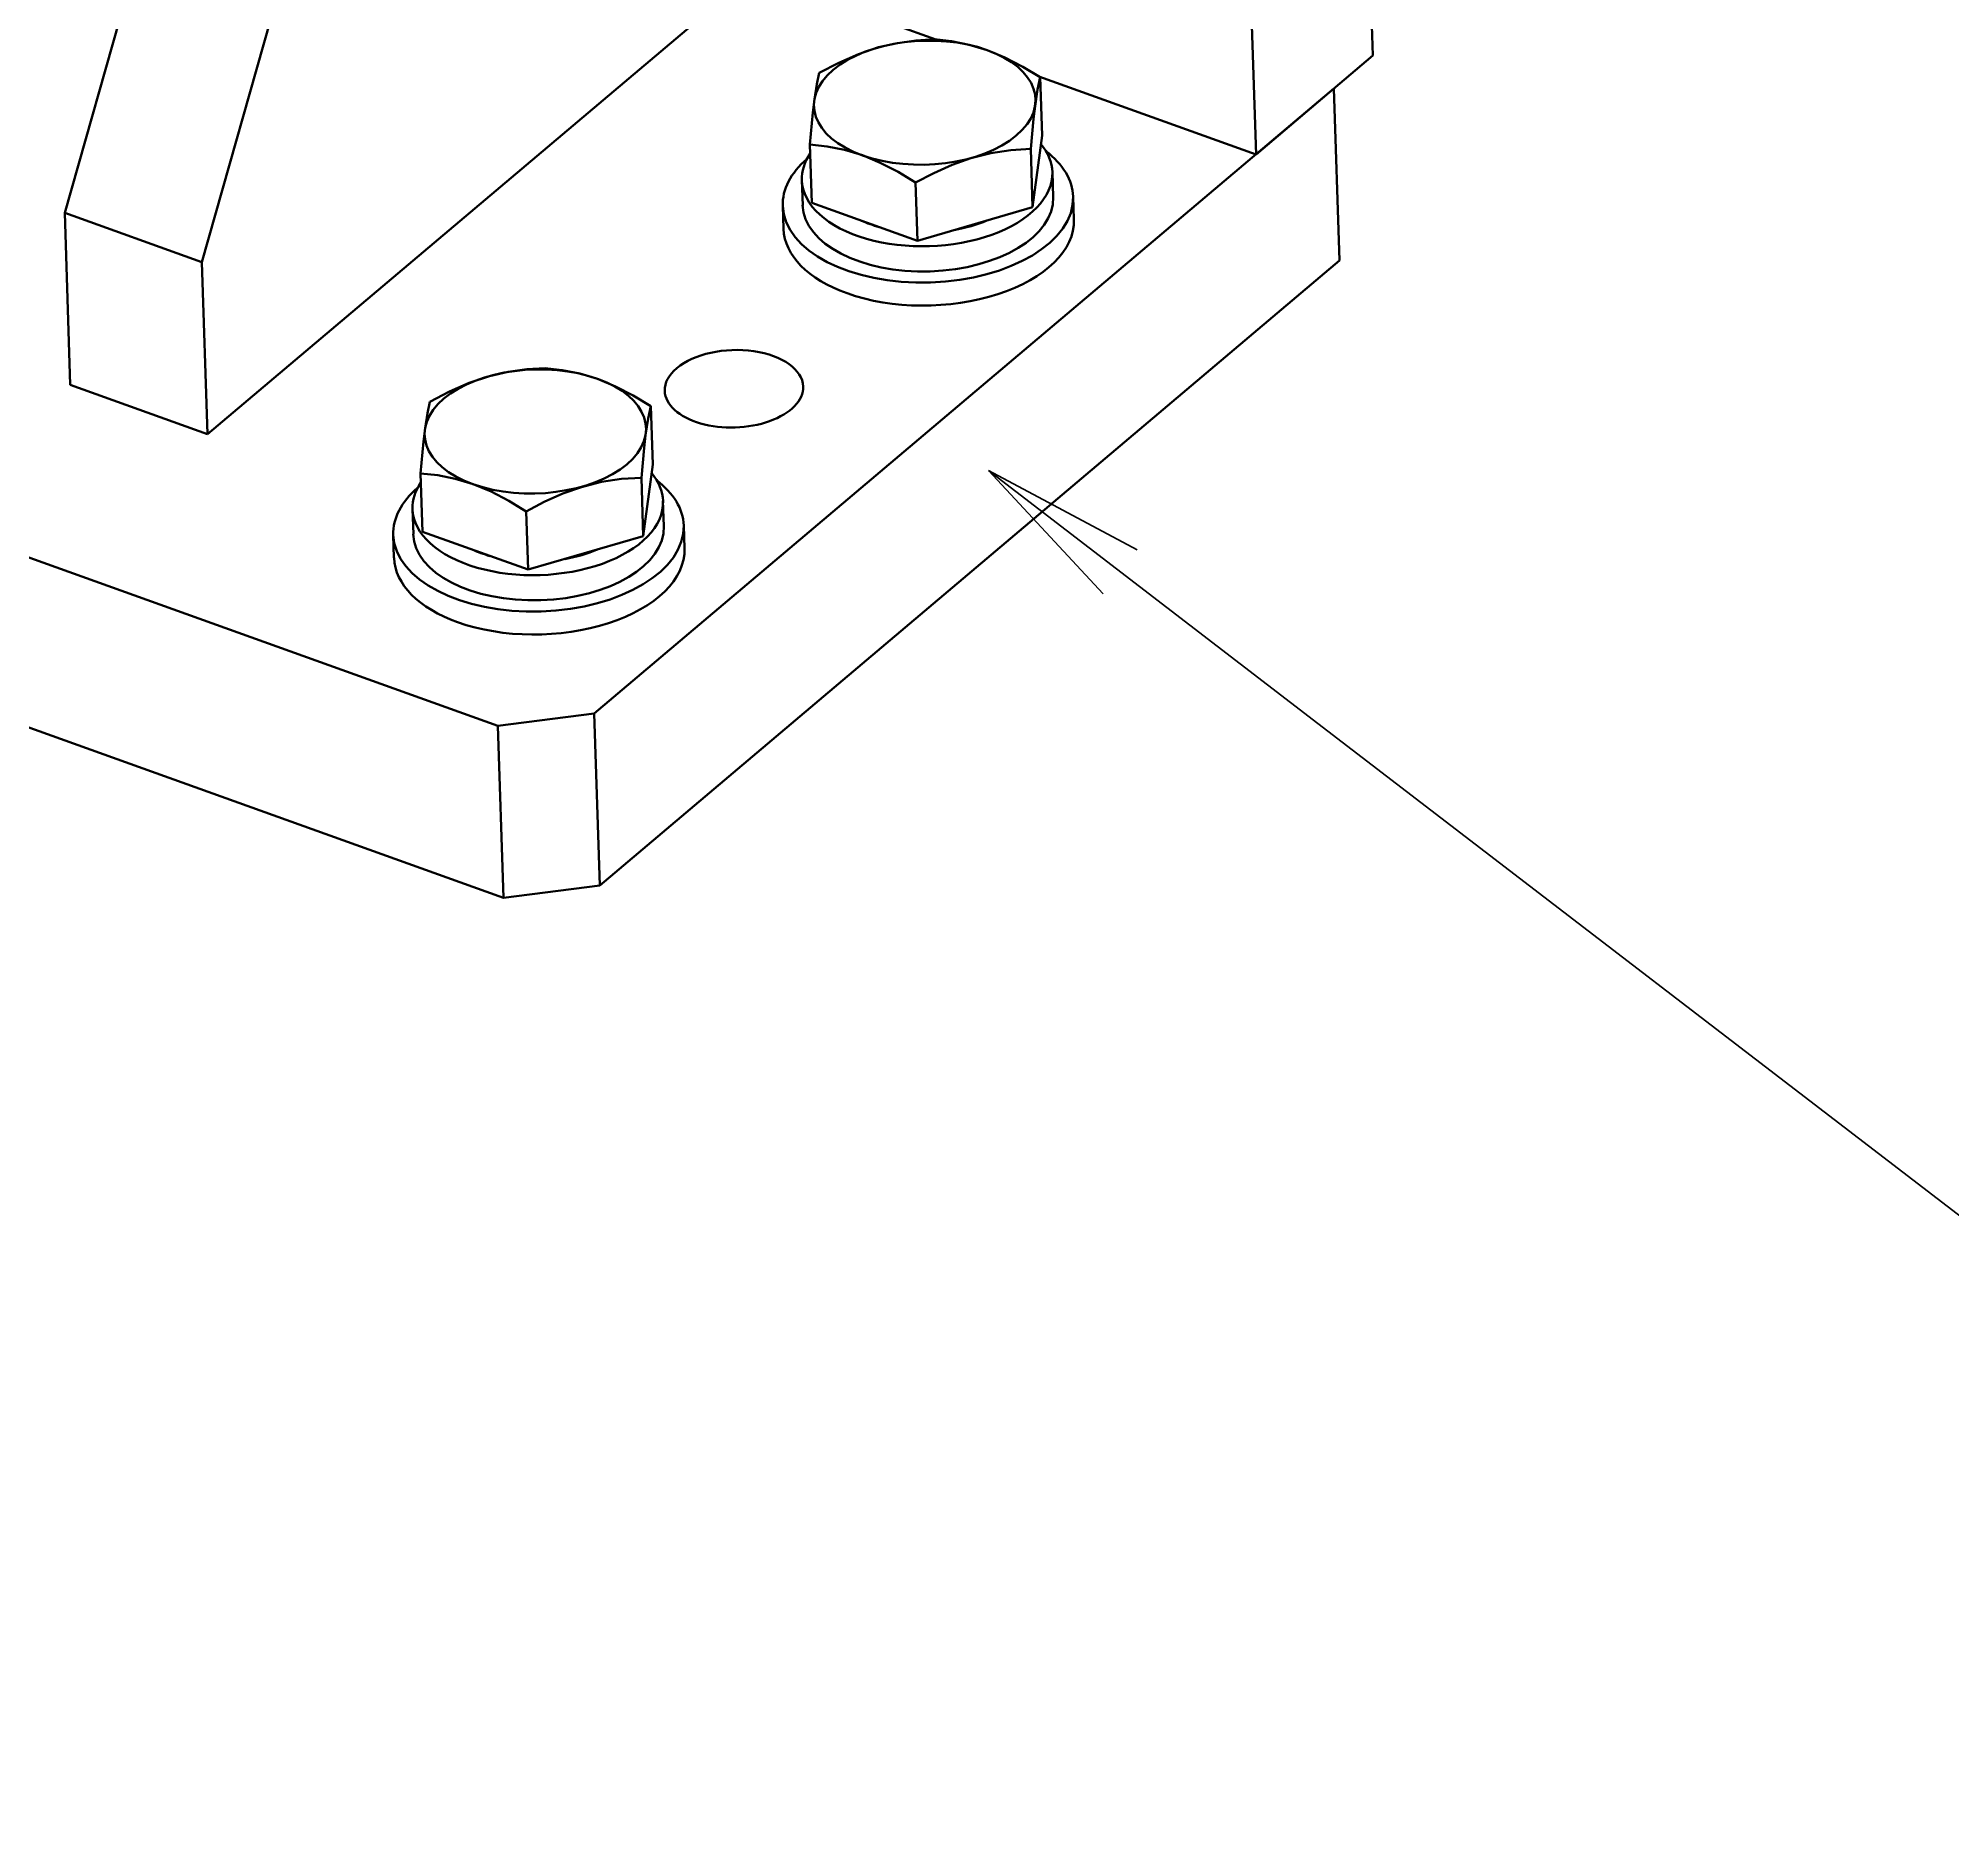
# Model space of a CAD drawing. Header units: millimetres. Extents: x 7914 to 16415, y -883 to 305.
# Drawn here: x 9171.1 to 9309.2, y -665.1 to -535.8 of the extents above; entities that cross this region are included whole.
import ezdxf

# ---------------------------------------------------------------- set-up
doc = ezdxf.new("R2010")
doc.units = ezdxf.units.MM
doc.layers.add('word_dim', color=253, linetype='Continuous')
doc.styles.get("Standard").update_dxf_attribs({"font": 'romans.shx', "bigfont": 'bigfont.shx'})
doc.dimstyles.new('RS1-4', dxfattribs={"dimscale": 4, "dimtxt": 3.5, "dimasz": 3, "dimexe": 1, "dimexo": 0, "dimgap": 1, "dimtad": 3, "dimdsep": 46, "dimtxsty": 'Standard', "dimblk1": 'OPEN', "dimblk2": 'OPEN', "dimsah": 1, "dimcen": 0, "dimclrd": 256, "dimclre": 256, "dimclrt": 3, "dimadec": 0, "dimazin": 0, "dimtfac": 1, "dimtmove": 0, "dimatfit": 3, "dimldrblk": 'OPEN', "dimfxl": 0, "dimtolj": 1, "dimtzin": 0, "dimarcsym": 0})

# ---------------------------------------------------------------- blocks, each defined once
blk = doc.blocks.new('A$C091E3375')
at = {"color": 7, "lineweight": 35}
for p, q in [((109.76, -269.64), (106.32, -163.6)), ((101.32, -276.77), (97.88, -170.72)), ((15.27, -280.99), (43.79, -180.3)), ((53.7, -183.86), (25.18, -284.55)), ((64.96, -263.72), (25.58, -296.98)), ((53.51, -317.15), (106.95, -272.02)), ((53.91, -329.58), (107.35, -284.44)), ((-27.81, -291.36), (46.56, -318.04)), ((46.96, -330.47), (-27.41, -303.79))]:
    blk.add_line(p, q, dxfattribs=at)
at = {"color": 7, "lineweight": 35, "ltscale": 0.351411}
blk.add_line((78.19, -268.47), (64.96, -263.72), dxfattribs=at)
at = {"color": 7, "lineweight": 35, "ltscale": 0.276118}
blk.add_line((109.76, -269.64), (101.32, -276.77), dxfattribs=at)
at = {"color": 7, "lineweight": 35, "ltscale": 0.416873}
blk.add_line((101.32, -276.77), (85.63, -271.14), dxfattribs=at)
at = {"color": 7, "lineweight": 35, "ltscale": 0.105358}
for p, q in [((85.87, -275.41), (85.73, -271.2)), ((76.87, -283.02), (76.73, -278.8))]:
    blk.add_line(p, q, dxfattribs=at)
at = {"color": 7, "lineweight": 35, "ltscale": 0.310843}
for p, q in [((106.95, -272.02), (107.35, -284.44)), ((25.58, -296.98), (25.18, -284.55)), ((53.91, -329.58), (53.51, -317.15)), ((46.56, -318.04), (46.96, -330.47))]:
    blk.add_line(p, q, dxfattribs=at)
at = {"color": 7, "lineweight": 35, "ltscale": 0.105356}
for p, q in [((69.23, -280.27), (69.09, -276.06)), ((85.18, -280.58), (85.05, -276.37))]:
    blk.add_line(p, q, dxfattribs=at)
at = {"color": 7, "lineweight": 35, "ltscale": 0.130367}
blk.add_line((85.18, -280.58), (85.87, -275.41), dxfattribs=at)
at = {"color": 7, "lineweight": 35, "ltscale": 0.04559}
for p, q in [((68.52, -278.64), (68.58, -280.46)), ((58.48, -301.8), (58.54, -303.63))]:
    blk.add_line(p, q, dxfattribs=at)
at = {"color": 7, "lineweight": 35, "ltscale": 0.045591}
for p, q in [((86.61, -278.05), (86.67, -279.87)), ((40.39, -302.39), (40.45, -304.21))]:
    blk.add_line(p, q, dxfattribs=at)
at = {"color": 7, "lineweight": 35, "ltscale": 0.202955}
for p, q in [((69.23, -280.27), (76.87, -283.02)), ((41.1, -304.03), (48.74, -306.77))]:
    blk.add_line(p, q, dxfattribs=at)
at = {"color": 7, "lineweight": 35, "ltscale": 0.041445}
blk.add_line((88.12, -279.82), (88.17, -281.48), dxfattribs=at)
at = {"color": 7, "lineweight": 35, "ltscale": 0.310844}
blk.add_line((15.67, -293.42), (15.27, -280.99), dxfattribs=at)
at = {"color": 7, "lineweight": 35, "ltscale": 0.263374}
for p, q in [((15.27, -280.99), (25.18, -284.55)), ((25.58, -296.98), (15.67, -293.42))]:
    blk.add_line(p, q, dxfattribs=at)
at = {"color": 7, "lineweight": 35, "ltscale": 0.041446}
for p, q in [((67.13, -280.5), (67.18, -282.16)), ((59.99, -303.58), (60.04, -305.24)), ((39, -304.26), (39.05, -305.92))]:
    blk.add_line(p, q, dxfattribs=at)
at = {"color": 7, "lineweight": 35, "ltscale": 0.216586}
for p, q in [((76.87, -283.02), (85.18, -280.58)), ((48.74, -306.77), (57.05, -304.34))]:
    blk.add_line(p, q, dxfattribs=at)
at = {"color": 7, "lineweight": 35, "ltscale": 0.105357}
for p, q in [((57.74, -299.17), (57.6, -294.96)), ((41.1, -304.03), (40.96, -299.82)), ((57.05, -304.34), (56.92, -300.13)), ((48.74, -306.77), (48.6, -302.56))]:
    blk.add_line(p, q, dxfattribs=at)
at = {"color": 7, "lineweight": 35, "ltscale": 0.130368}
blk.add_line((57.05, -304.34), (57.74, -299.17), dxfattribs=at)
at = {"color": 7, "lineweight": 35, "ltscale": 0.175038}
for p, q in [((46.56, -318.04), (53.51, -317.15)), ((46.96, -330.47), (53.91, -329.58))]:
    blk.add_line(p, q, dxfattribs=at)
at = {"color": 7, "lineweight": 35}
for points in [[(69.77, -270.89), (71.18, -270.16), (72.61, -269.53), (74.06, -269.04), (75.42, -268.73), (76.76, -268.54), (78.09, -268.46)], [(78.09, -268.46), (79.33, -268.6), (80.6, -268.85), (81.89, -269.24)], [(81.89, -269.24), (83.18, -269.77), (84.47, -270.44), (85.73, -271.2)], [(69.09, -276.06), (69.31, -273.76), (69.42, -272.79), (69.6, -271.7), (69.77, -270.89)], [(85.73, -271.2), (85.54, -272.08), (85.36, -273.29), (85.25, -274.21), (85.05, -276.37)], [(72.89, -276.84), (71.6, -276.45), (70.33, -276.2), (69.09, -276.06)], [(76.73, -278.8), (75.47, -278.04), (74.18, -277.38), (72.89, -276.84)], [(85.05, -276.37), (83.62, -276.46), (82.17, -276.68), (80.72, -277.04), (79.37, -277.52), (78.04, -278.12), (76.73, -278.8)], [(41.65, -294.65), (43.05, -293.91), (44.48, -293.28), (45.94, -292.8), (47.29, -292.48), (48.64, -292.3), (49.96, -292.22)], [(49.96, -292.22), (51.21, -292.35), (52.48, -292.6), (53.76, -292.99)], [(53.76, -292.99), (55.06, -293.53), (56.34, -294.19), (57.6, -294.96)], [(40.96, -299.82), (41.18, -297.51), (41.3, -296.55), (41.47, -295.46), (41.65, -294.65)], [(57.6, -294.96), (57.41, -295.84), (57.23, -297.05), (57.12, -297.97), (56.92, -300.13)], [(44.76, -300.6), (43.48, -300.2), (42.21, -299.95), (40.96, -299.82)], [(48.6, -302.56), (47.34, -301.79), (46.06, -301.13), (44.76, -300.6)], [(56.92, -300.13), (55.49, -300.22), (54.05, -300.43), (52.59, -300.8), (51.24, -301.27), (49.91, -301.87), (48.6, -302.56)]]:
    blk.add_lwpolyline(points, dxfattribs=at)
for centre, major_axis, start_param, end_param in [((77.39, -273.04), (-8, -0.26), 0.954963, 7.238148), ((77.56, -278.34), (9.05, 0.29), 0.000004, 0.412371), ((77.62, -280.16), (-10.49, -0.34), 5.677598, 6.283189), ((77.56, -278.34), (9.05, 0.29), 2.758866, 3.141596), ((77.62, -280.16), (-10.49, -0.34), 3.141596, 3.746594), ((77.56, -278.34), (9.05, 0.29), 3.141596, 6.283189), ((77.62, -280.16), (-10.49, -0.34), 0.000004, 3.141596), ((77.62, -280.16), (-9.05, -0.29), 0.000004, 3.141596), ((77.68, -281.82), (-10.49, -0.34), 0.954963, 3.141596), ((77.56, -278.34), (-7.31, -0.24), 0.848062, 0.954963), ((77.56, -278.34), (-7.31, -0.24), 1.821358, 2.184211), ((77.68, -281.82), (-10.49, -0.34), 0.000004, 0.954963), ((77.56, -278.34), (-7.31, -0.24), 0.954963, 1.060442), ((63.61, -293.7), (-5, -0.16), 3.141591, 5.667351), ((49.26, -296.79), (-8, -0.26), 0.954963, 7.238148), ((63.61, -293.7), (-5, -0.16), 5.667351, 6.283183), ((63.61, -293.7), (-5, -0.16), 6.283183, 9.424776), ((49.49, -303.92), (-10.49, -0.34), 5.677598, 6.283189), ((49.44, -302.1), (9.05, 0.29), 2.758866, 3.141596), ((49.44, -302.1), (9.05, 0.29), 0.000004, 0.412371), ((49.49, -303.92), (-10.49, -0.34), 3.141596, 3.746594), ((49.44, -302.1), (9.05, 0.29), 3.141596, 6.283189), ((49.49, -303.92), (-10.49, -0.34), 0.000004, 3.141596), ((49.49, -303.92), (-9.05, -0.29), 0.000004, 3.141596), ((49.55, -305.58), (-10.49, -0.34), 0.000004, 0.954963), ((49.55, -305.58), (-10.49, -0.34), 0.954963, 3.141596), ((49.44, -302.1), (-7.31, -0.24), 0.848062, 0.954963), ((49.44, -302.1), (-7.31, -0.24), 0.954963, 1.060442), ((49.44, -302.1), (-7.31, -0.24), 1.821358, 2.184211)]:
    blk.add_ellipse(centre, major_axis=major_axis, ratio=0.559373, start_param=start_param, end_param=end_param, dxfattribs=at)
blk = doc.blocks.new('aa1')
for p, q in [((-0.4, 0.0667), (0, 0)), ((0, 0), (-1, 0)), ((-0.4, -0.0667), (0, 0))]:
    blk.add_line(p, q)
blk = doc.blocks.new('aa2')
blk.add_circle((0, 0), 1)
blk = doc.blocks.new('*D281')
at = {"layer": 'DEFPOINTS', "color": 0, "linetype": 'Continuous', "ltscale": 2}
for p in [(9239.78, -567.05), (9351.4, -652.72), (9351.4, -652.72)]:
    blk.add_point(p, dxfattribs=at)
at = {"layer": 'word_dim', "linetype": 'Continuous', "lineweight": -2, "ltscale": 2}
blk.add_line((9263.58, -585.32), (9327.61, -634.45), dxfattribs=at)
at = {"layer": 'word_dim', "linetype": 'Continuous', "lineweight": -2, "ltscale": 2, "xscale": 30, "yscale": 30, "zscale": 30}
for name, p, rotation in [('aa1', (9239.78, -567.05), 142.4966261627217), ('aa2', (9351.4, -652.72), 322.4966261627217)]:
    blk.add_blockref(name, p, dxfattribs=dict(at, rotation=rotation))
at = {"layer": 'word_dim', "color": 3, "linetype": 'Continuous', "ltscale": 2, "insert": (9295.59, -609.88), "char_height": 0.000004, "attachment_point": 5, "rotation": 322.4966}
blk.add_mtext('\\A1;140.71', dxfattribs=at)
blk = doc.blocks.new('_Open')
at = {"color": 0, "lineweight": -2}
for p, q in [((-1, 0.1667), (0, 0)), ((-1, -0.1667), (0, 0)), ((0, 0), (-1, 0))]:
    blk.add_line(p, q, dxfattribs=at)
blk = doc.blocks.new('*D282')
at = {"layer": 'DEFPOINTS', "color": 0, "linetype": 'Continuous', "ltscale": 2}
for p in [(9257.81, -338.79), (9064.64, -613.46), (9064.64, -613.46)]:
    blk.add_point(p, dxfattribs=at)
at = {"layer": 'word_dim', "linetype": 'Continuous', "lineweight": -2, "ltscale": 2}
blk.add_line((9240.56, -363.33), (9081.9, -588.92), dxfattribs=at)
at = {"layer": 'word_dim', "linetype": 'Continuous', "lineweight": -2, "ltscale": 2, "xscale": 30, "yscale": 30, "zscale": 30}
for name, p, rotation in [('aa1', (9257.81, -338.79), 54.88136851604255), ('aa2', (9064.64, -613.46), 234.8813685160425)]:
    blk.add_blockref(name, p, dxfattribs=dict(at, rotation=rotation))
at = {"layer": 'word_dim', "color": 3, "linetype": 'Continuous', "ltscale": 2, "insert": (9161.23, -476.12), "char_height": 0.000004, "attachment_point": 5, "rotation": 54.8814}
blk.add_mtext('\\A1;335.8', dxfattribs=at)

msp = doc.modelspace()

# ---------------------------------------------------------------- block references
at = {"layer": 'word_dim', "linetype": 'Continuous', "ltscale": 2}
msp.add_blockref('A$C091E3375', (9157.792, -267.435), dxfattribs=at)

# ---------------------------------------------------------------- dimensions: what is measured, and where the dimension line sits
at = {"layer": 'word_dim', "color": 3, "linetype": 'Continuous', "ltscale": 2}
for p1, p2, picture, middle in [((9257.8142, -338.7895), (9064.6409, -613.4575), '*D282', (9161.2275, -476.1235)), ((9239.779, -567.051), (9351.405, -652.716), '*D281', (9295.592, -609.884))]:
    dim = msp.add_aligned_dim(p1=p1, p2=p2, distance=0, dimstyle='RS1-4', override={"dimtxt": 1e-06, "dimasz": 7.5, "dimgap": 0, "dimblk1": 'aa1', "dimblk2": 'aa2', "dimse1": 1, "dimse2": 1}, dxfattribs=at)
    dim.commit()
    dim.dimension.update_dxf_attribs({"geometry": picture, "text_midpoint": middle})

doc.saveas('drawing.dxf')
